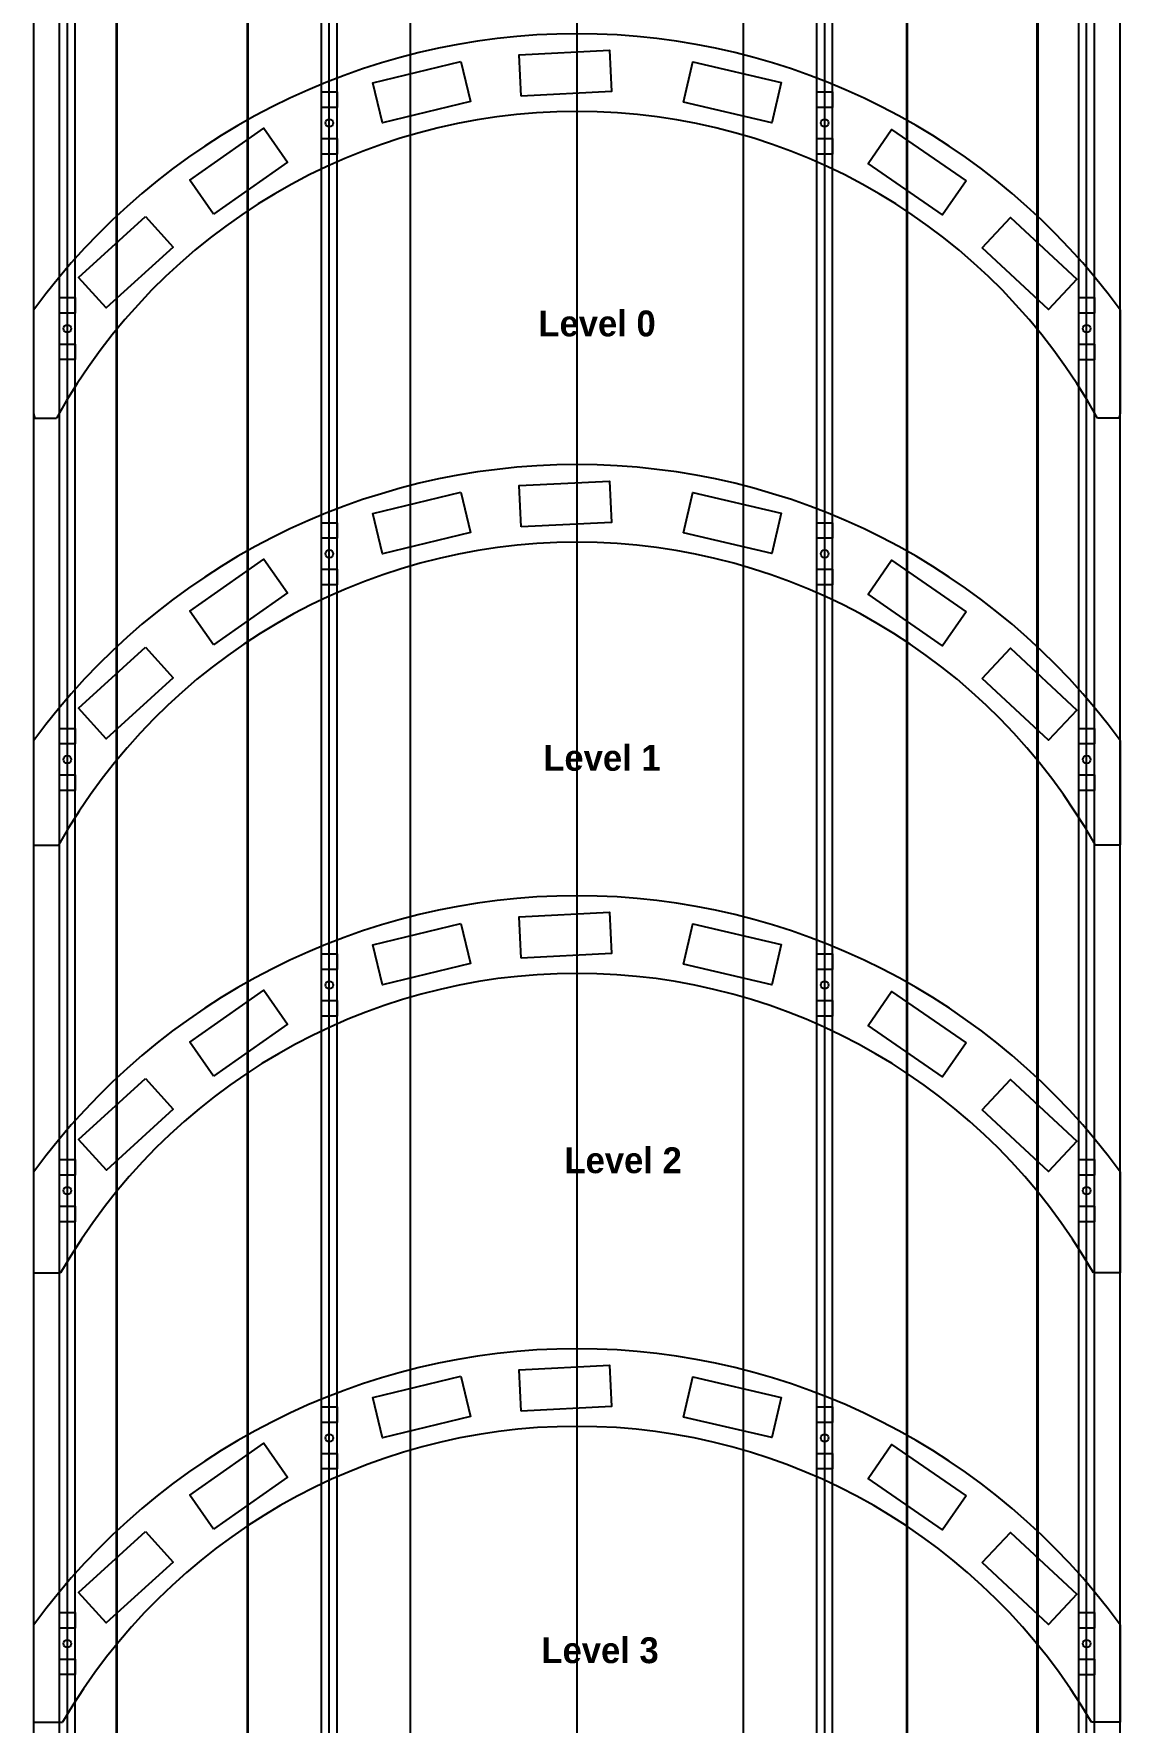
# Model space of a CAD drawing. Header units: millimetres. Extents: x -118 to 978, y -2247 to 617.
# Drawn here: x 436 to 856, y -779 to -126 of the extents above; entities that cross this region are included whole.
import ezdxf

# ---------------------------------------------------------------- set-up
doc = ezdxf.new("R2010")
doc.units = ezdxf.units.MM
doc.layers.add('Holes', color=1, linetype='Continuous', plot=False)
doc.layers.add('TabGuides', color=3, linetype='Continuous')
doc.styles.get("Standard").update_dxf_attribs({"font": 'FreeSansBold.ttf'})

# ---------------------------------------------------------------- blocks, each defined once
blk = doc.blocks.new('Square hole unit')
for points in [[(-3, 6), (-3, 12), (3, 12), (3, 6)], [(-3, -12), (-3, -6), (3, -6), (3, -12)]]:
    blk.add_lwpolyline(points, close=True)
blk.add_circle((0, 0), 1.5)
blk = doc.blocks.new('Level 0')
for p, q in [((-8.78, 1.6), (-8.78, 41.9)), ((411.22, 41.9), (411.22, 1.6)), ((-8.32, 0), (0, 0)), ((410.76, 0), (402.44, 0))]:
    blk.add_line(p, q)
for centre, radius, start, end in [((201.22, -111.4), 260, 36.12893, 143.87107), ((201.22, -111.4), 230, 28.96947, 151.03053), ((-5.78, 1.6), 3, 180, 212.25353), ((408.22, 1.6), 3, 327.74647, 0)]:
    blk.add_arc(centre, radius, start, end)
at = {"layer": 'Holes'}
for points in [[(156.29, 137.93), (160.06, 122.38), (126.04, 114.14), (122.28, 129.69)], [(179.66, 124.49), (178.84, 140.47), (213.8, 142.25), (214.61, 126.27)], [(242.4, 122.2), (246.05, 137.78), (280.13, 129.81), (276.48, 114.23)], [(60.68, 78.86), (51.5, 91.97), (80.16, 112.06), (89.34, 98.95)], [(351.61, 91.73), (342.51, 78.57), (313.72, 98.48), (322.83, 111.64)], [(34.39, 77.97), (45.16, 66.14), (19.27, 42.58), (8.5, 54.41)], [(357.91, 65.9), (368.84, 77.58), (394.4, 53.67), (383.47, 41.99)]]:
    blk.add_lwpolyline(points, close=True, dxfattribs=at)
for p in [(105.45, 114.11), (296.99, 114.11), (4.22, 34.6)]:
    blk.add_blockref('Square hole unit', p, dxfattribs=at)
at = {"layer": 'Holes', "rotation": 180}
blk.add_blockref('Square hole unit', (398.22, 34.59), dxfattribs=at)
blk.add_text('Level 0', height=10).set_placement((186.3, 31.6))
blk = doc.blocks.new('Level 1')
for p, q in [((-9.56, 0.2), (-9.56, 40.5)), ((410.44, 40.5), (410.44, 0.2)), ((-9.55, 0), (0, 0)), ((410.43, 0), (400.88, 0))]:
    blk.add_line(p, q)
for centre, radius, start, end in [((200.44, -112.8), 260, 36.12893, 143.87107), ((200.44, -112.8), 230, 29.36859, 150.63141), ((-6.56, 0.2), 3, 180, 183.86084), ((407.44, 0.2), 3, 356.13916, 0)]:
    blk.add_arc(centre, radius, start, end)
at = {"layer": 'Holes'}
for points in [[(178.88, 123.1), (178.06, 139.07), (213.02, 140.85), (213.83, 124.87)], [(155.51, 136.53), (159.28, 120.98), (125.26, 112.74), (121.5, 128.29)], [(241.62, 120.8), (245.27, 136.38), (279.35, 128.41), (275.7, 112.83)], [(59.9, 77.47), (50.72, 90.57), (79.38, 110.66), (88.56, 97.56)], [(350.83, 90.33), (341.73, 77.17), (312.94, 97.08), (322.04, 110.24)], [(33.61, 76.57), (44.38, 64.74), (18.49, 41.18), (7.72, 53.01)], [(357.13, 64.5), (368.06, 76.18), (393.62, 52.28), (382.69, 40.59)]]:
    blk.add_lwpolyline(points, close=True, dxfattribs=at)
for p in [(104.67, 112.71), (296.21, 112.71), (3.44, 33.2)]:
    blk.add_blockref('Square hole unit', p, dxfattribs=at)
at = {"layer": 'Holes', "rotation": 180}
blk.add_blockref('Square hole unit', (397.44, 33.19), dxfattribs=at)
blk.add_text('Level 1', height=10).set_placement((187.42, 28.83))
blk = doc.blocks.new('Level 2')
for p, q in [((-10.35, 0), (-10.35, 39.1)), ((409.65, 39.1), (409.65, 0)), ((-10.35, 0), (0, 0)), ((409.65, 0), (399.29, 0))]:
    blk.add_line(p, q)
for radius, start, end in [(260, 36.12893, 143.87107), (230, 29.76928, 150.23072)]:
    blk.add_arc((199.65, -114.2), radius, start, end)
at = {"layer": 'Holes'}
for points in [[(178.08, 121.7), (177.27, 137.68), (212.22, 139.45), (213.04, 123.47)], [(154.72, 135.13), (158.49, 119.58), (124.47, 111.35), (120.7, 126.9)], [(240.83, 119.4), (244.47, 134.98), (278.55, 127.01), (274.91, 111.43)], [(59.11, 76.07), (49.92, 89.17), (78.58, 109.26), (87.77, 96.16)], [(350.04, 88.93), (340.93, 75.77), (312.15, 95.68), (321.25, 108.84)], [(32.81, 75.17), (43.58, 63.34), (17.7, 39.78), (6.93, 51.61)], [(356.34, 63.1), (367.27, 74.79), (392.83, 50.88), (381.9, 39.19)]]:
    blk.add_lwpolyline(points, close=True, dxfattribs=at)
for p in [(103.88, 111.31), (295.42, 111.31), (2.65, 31.8)]:
    blk.add_blockref('Square hole unit', p, dxfattribs=at)
at = {"layer": 'Holes', "rotation": 180}
blk.add_blockref('Square hole unit', (396.65, 31.79), dxfattribs=at)
blk.add_text('Level 2', height=10).set_placement((194.8, 38.56))
blk = doc.blocks.new('Level 3')
for p, q in [((-11.16, 0), (-11.16, 37.7)), ((408.84, 37.7), (408.84, 0)), ((-11.16, 0), (0, 0)), ((408.84, 0), (397.68, 0))]:
    blk.add_line(p, q)
for radius, start, end in [(260, 36.12893, 143.87107), (230, 30.17159, 149.82841)]:
    blk.add_arc((198.84, -115.6), radius, start, end)
at = {"layer": 'Holes'}
for points in [[(177.28, 120.3), (176.46, 136.28), (211.42, 138.05), (212.23, 122.07)], [(153.91, 133.74), (157.68, 118.19), (123.66, 109.95), (119.9, 125.5)], [(240.02, 118), (243.67, 133.58), (277.75, 125.61), (274.1, 110.03)], [(58.3, 74.67), (49.12, 87.77), (77.78, 107.86), (86.96, 94.76)], [(349.23, 87.53), (340.13, 74.37), (311.34, 94.28), (320.44, 107.44)], [(32.01, 73.77), (42.78, 61.94), (16.89, 38.38), (6.12, 50.21)], [(355.53, 61.7), (366.46, 73.39), (392.02, 49.48), (381.09, 37.79)]]:
    blk.add_lwpolyline(points, close=True, dxfattribs=at)
for p in [(103.07, 109.91), (294.61, 109.91), (1.84, 30.4)]:
    blk.add_blockref('Square hole unit', p, dxfattribs=at)
at = {"layer": 'Holes', "rotation": 180}
blk.add_blockref('Square hole unit', (395.84, 30.39), dxfattribs=at)
blk.add_text('Level 3', height=10).set_placement((185.09, 22.85))

msp = doc.modelspace()

# ---------------------------------------------------------------- linework, layer by layer
at = {"layer": 'TabGuides'}
for p in [(435.5074, 166.7347), (445.5074, 122.3697), (448.5074, -3.6403), (451.5074, 122.3697), (467.5116, -2198.3252), (467.7885, 19.0042), (518.1132, -2157.5272), (518.3901, 59.8022), (546.7359, 87.8654), (549.7359, -3.6403), (552.7359, 87.8654), (581.0818, 86.7372), (645.5074, 95.3597), (709.9329, 86.7372), (738.2788, 87.8654), (741.2788, -3.6403), (744.2788, 87.8654), (772.9745, -2157.9089), (773.2513, 59.4206), (823.4536, -2198.8582), (823.7305, 18.4712), (839.5074, 122.3697), (842.5074, -3.6503), (845.5074, 122.3697), (855.5074, 82.8176)]:
    msp.add_xline(p, (0, 1), dxfattribs=at)

# ---------------------------------------------------------------- block references
for name, p in [('Level 0', (444.2854, -274.8864)), ('Level 1', (445.0663, -440.0565)), ('Level 2', (445.86, -605.3783)), ('Level 3', (446.6668, -779.1057))]:
    msp.add_blockref(name, p)

doc.saveas('drawing.dxf')
